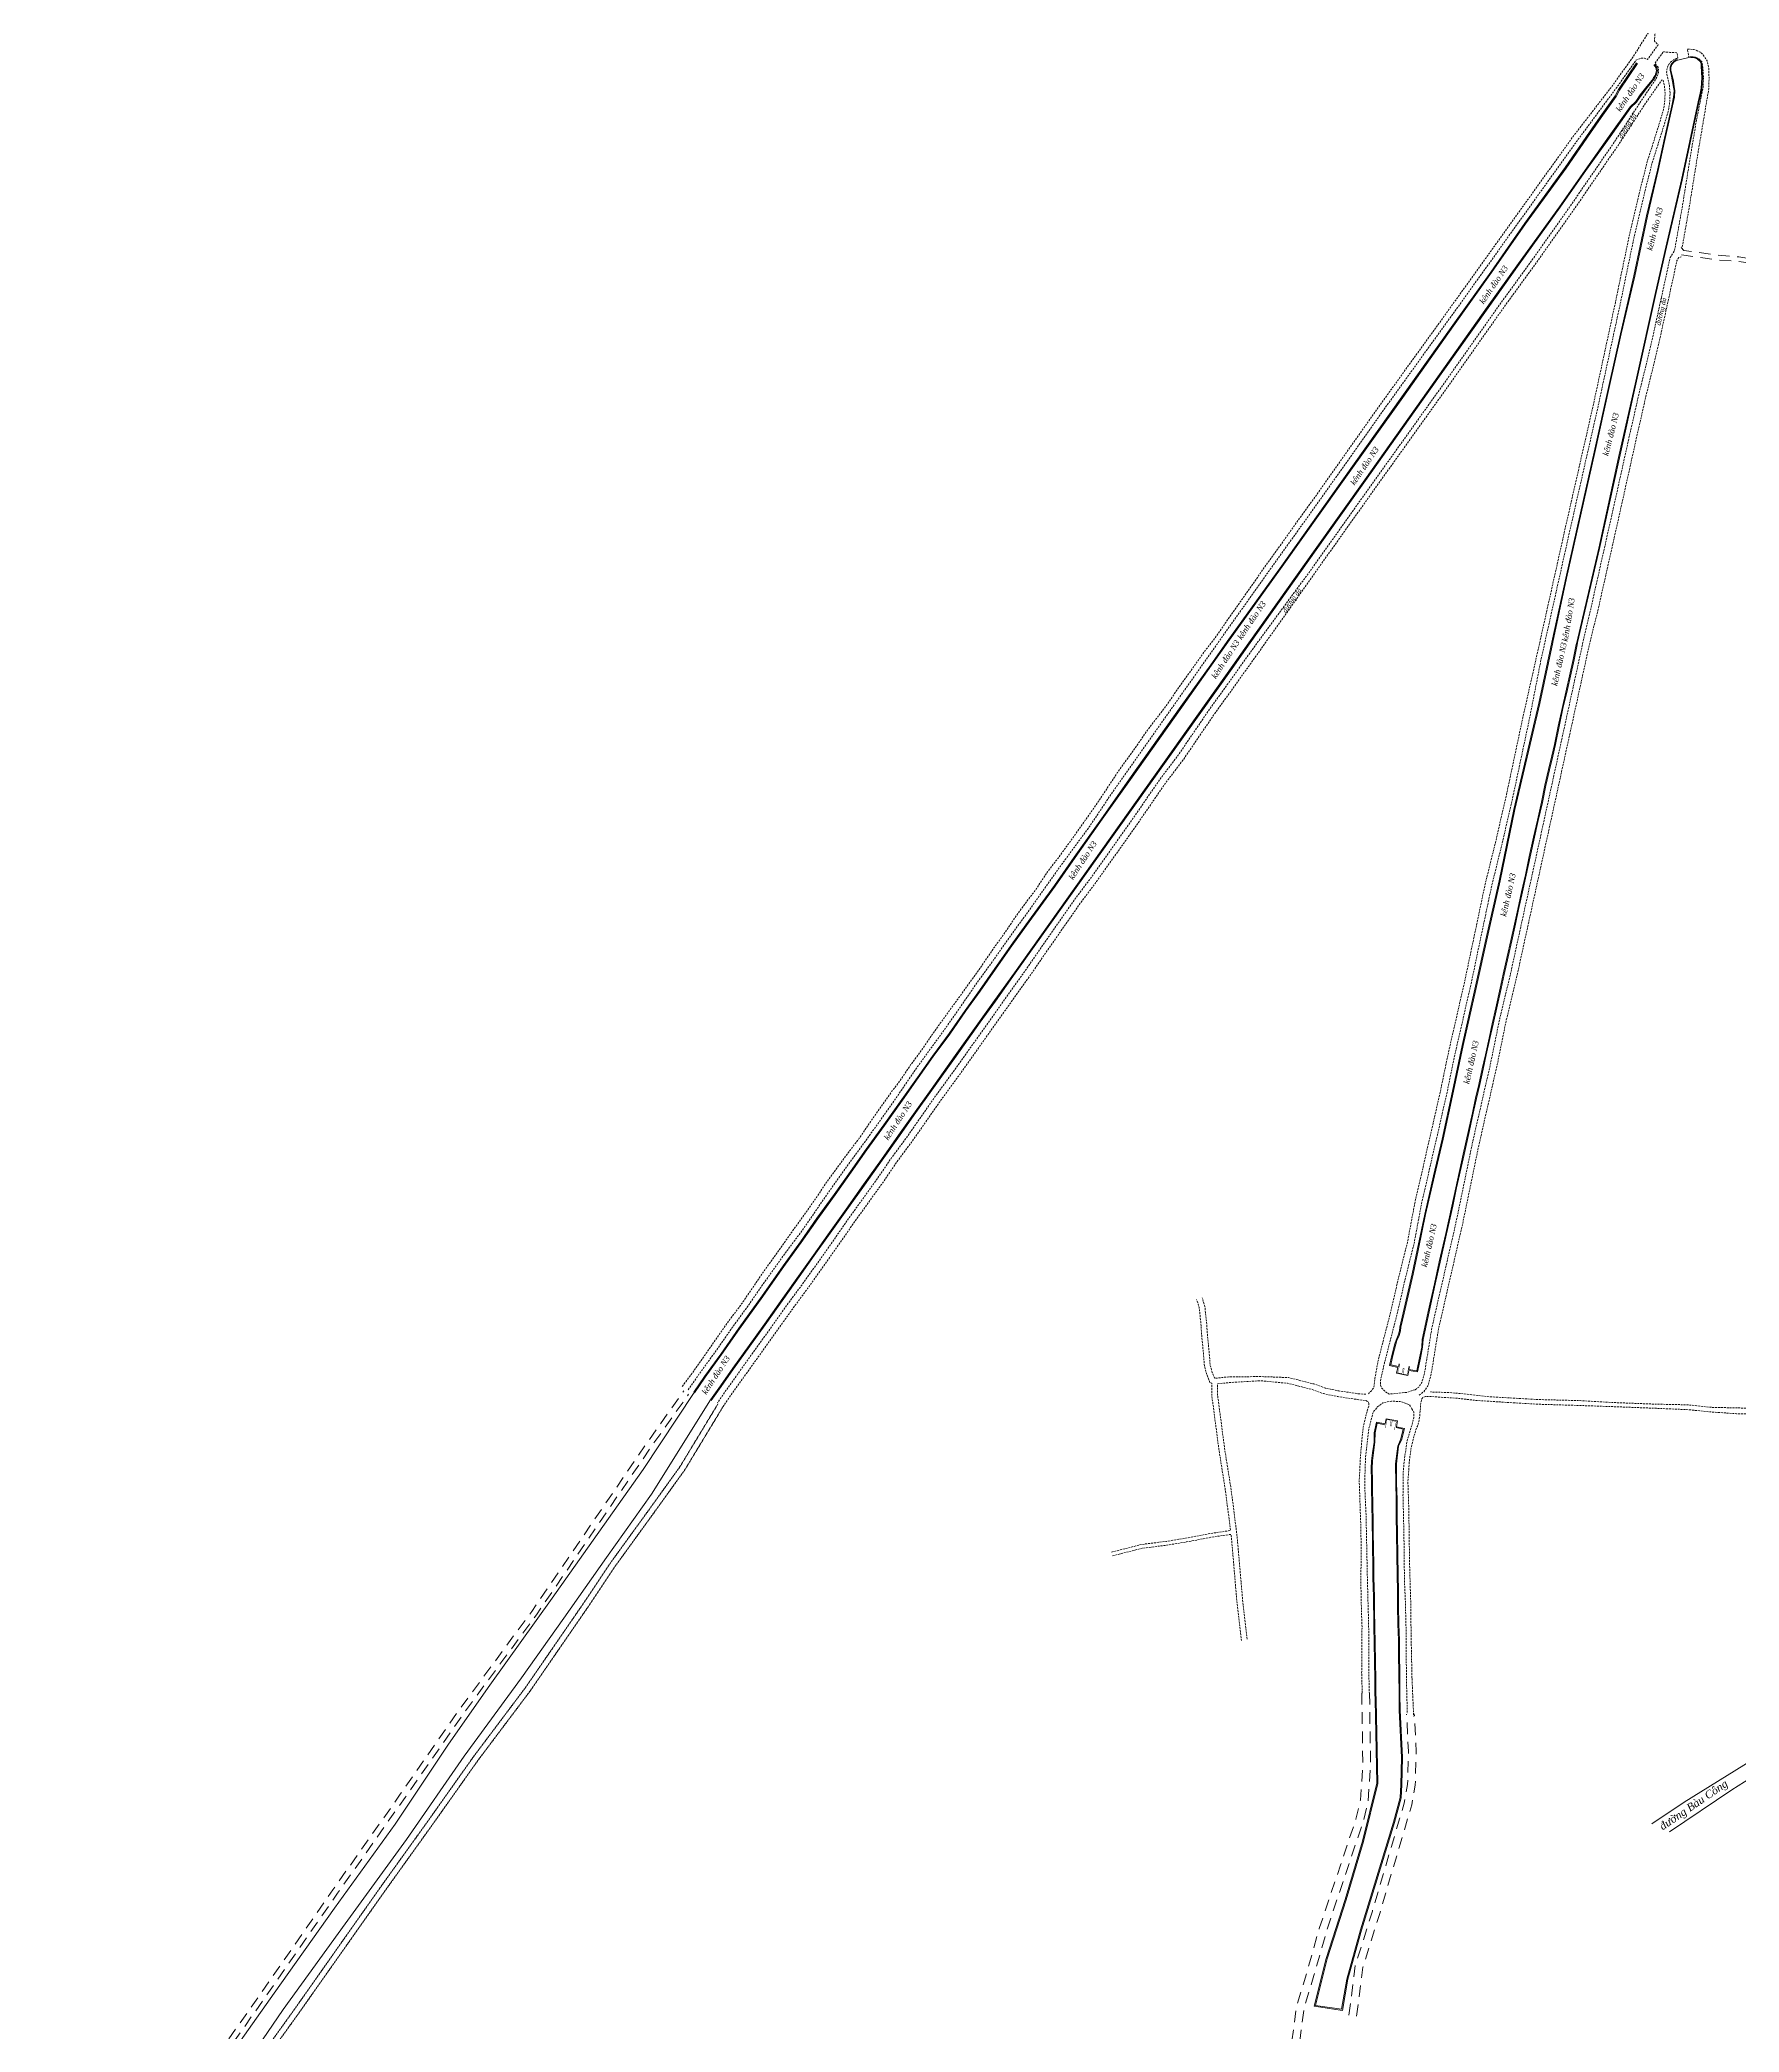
# Model space of a CAD drawing. Header units: metres. Extents: x 556238 to 587446, y 1177111 to 1219372.
# Drawn here: x 569715 to 570597, y 1209143 to 1210177 of the extents above; entities that cross this region are included whole.
import ezdxf

# ---------------------------------------------------------------- set-up
doc = ezdxf.new("R2010")
doc.units = ezdxf.units.M
doc.header["$MEASUREMENT"] = 0
doc.linetypes.add('Xr_Nen GT$0$HIDDEN', pattern=[0.375, 0.25, -0.125])
doc.linetypes.add('Xr_Nen GT$0$MON', pattern=[10, 6, -4])
for name, color, linetype, lineweight in [('Xr_Nen GT$0$DUONG DAT', 250, 'Continuous', 0), ('Xr_Nen GT$0$DUONG NHUA', 38, 'Continuous', 0), ('Xr_Nen GT$0$DUONG_DA', 38, 'Xr_Nen GT$0$MON', 0), ('Xr_Nen GT$1$SONG_HO', 250, 'Continuous', 0)]:
    doc.layers.add(name, color=color, linetype=linetype, lineweight=lineweight)
doc.styles.add('Xr_Nen GT$0$ROMANC', font='romanc.shx')
doc.styles.add('Xr_Nen GT$0$ROMANS', font='romans.shx')
doc.linetypes.add('Xr_Nen GT$0$TAL_N_P', pattern='A,2,[130,ltypeshp.shx,S=1,R=0,X=0,Y=-1],4,[130,ltypeshp.shx,S=2,R=0,X=0,Y=-2],2', length=8)
doc.linetypes.add('Xr_Nen GT$0$TAL_N_T', pattern='A,2,[130,ltypeshp.shx,S=1,R=0,X=0,Y=1],4,[130,ltypeshp.shx,S=2,R=0,X=0,Y=2],2', length=8)

msp = doc.modelspace()

# ---------------------------------------------------------------- linework, layer by layer
at = {"layer": 'Xr_Nen GT$0$DUONG DAT', "linetype": 'Xr_Nen GT$0$HIDDEN', "flags": 128}
for points in [[(570067.00622, 1209469.44927), (570047.26793, 1209436.81611), (570031.57118, 1209415.00065), (570011.13525, 1209386.81361), (569997.25613, 1209365.99416), (569967.00732, 1209322.06819), (569940.21267, 1209286.46602), (569915.88722, 1209252.11679), (569892.29868, 1209219.24522), (569868.33643, 1209185.26395), (569846.78163, 1209154.66145), (569825.80393, 1209125.45874), (569806.63103, 1209098.1784), (569784.22946, 1209067.7994), (569763.7048, 1209037.9659), (569744.24594, 1209009.43709), (569740.0897, 1209002.96764)], [(570069.57319, 1209467.89663), (570049.77297, 1209435.16108), (570034.00318, 1209413.24411), (570013.5987, 1209385.10046), (569999.73978, 1209364.3113), (569969.44231, 1209320.31466), (569942.6358, 1209284.69675), (569918.33006, 1209250.37535), (569894.74328, 1209217.50623), (569870.78817, 1209183.53508), (569849.22627, 1209152.92251), (569828.24947, 1209123.72106), (569809.06583, 1209096.42543), (569786.67316, 1209066.0585), (569766.17979, 1209036.27048), (569746.74761, 1209007.78079), (569742.61371, 1209001.34611)]]:
    msp.add_lwpolyline(points, dxfattribs=at)
at = {"layer": 'Xr_Nen GT$0$DUONG NHUA', "flags": 128}
msp.add_lwpolyline([(570560.92869, 1209247.26511), (570593.27189, 1209269.04597), (570629.46237, 1209291.94645), (570669.18734, 1209317.28711), (570684.643, 1209327.504), (570762.013, 1209376.108), (570804.352, 1209403.11), (570880.281, 1209452.175), (570899.39, 1209464.238), (570985.555, 1209519.641), (571041.4, 1209556.146), (571139.286, 1209619.553), (571187.37166, 1209650.18155), (571242.784, 1209686.304)], dxfattribs=at)
at = {"layer": 'Xr_Nen GT$0$DUONG NHUA', "ltscale": 0.5, "flags": 128}
msp.add_lwpolyline([(570551.77396, 1209251.41737), (570568.56866, 1209262.67809), (570599.44, 1209281.88), (570692.852, 1209341.445), (570741.48, 1209372.913), (570821.976, 1209424.105), (570885.607, 1209464.015), (570886.09939, 1209464.3367), (570876.25728, 1209468.41617), (570858.07012, 1209474.22082), (570840.65613, 1209478.75191), (570818.2284, 1209485.57097), (570794.67392, 1209492.73261), (570781.46632, 1209495.08605), (570768.14142, 1209496.30818)], dxfattribs=at)
at = {"layer": 'Xr_Nen GT$0$DUONG_DA', "linetype": 'Xr_Nen GT$0$HIDDEN', "ltscale": 4, "flags": 128}
for points in [[(570051.52248, 1209476.69774), (570057.12914, 1209484.7804), (570065.21356, 1209495.87749), (570074.55584, 1209509.21784), (570082.98728, 1209520.75162), (570089.15665, 1209529.89523), (570096.21985, 1209539.71344), (570103.20571, 1209549.42415), (570110.56432, 1209559.20421), (570117.84728, 1209569.77171), (570124.83167, 1209579.90598), (570134.61854, 1209593.70058), (570143.55936, 1209605.85256), (570153.72445, 1209620.05091), (570162.17335, 1209632.14998), (570169.36351, 1209642.75274), (570177.21243, 1209653.55743), (570185.71759, 1209665.26549), (570193.92967, 1209677.09982), (570201.69824, 1209688.295), (570210.08106, 1209699.91459), (570219.91858, 1209713.91184), (570226.92705, 1209723.38253), (570236.12529, 1209736.35841), (570244.71344, 1209748.47366), (570251.60163, 1209757.83896), (570259.74073, 1209768.90502), (570265.6717, 1209777.78558), (570271.17906, 1209786.03185), (570277.69891, 1209795.27044), (570283.83685, 1209803.96787), (570289.75983, 1209812.3607), (570295.62435, 1209820.6707), (570302.4044, 1209830.27799), (570308.86217, 1209839.42862), (570316.34059, 1209850.02551), (570323.97745, 1209860.84689), (570326.05751, 1209863.73325), (570354.07775, 1209903.20048), (570380.0325, 1209939.37487), (570413.85437, 1209987.17931), (570453.83682, 1210042.57018), (570481.38628, 1210081.00741), (570513.1736, 1210125.29465), (570533.67883, 1210152.8683), (570543.58469, 1210166.88759), (570546.37495, 1210167.86217), (570547.84182, 1210167.90476), (570549.50506, 1210167.14537), (570554.92668, 1210174.76427), (570553.16952, 1210176.67094), (570553.20763, 1210179.05549), (570553.30278, 1210180.65241), (570555.41163, 1210184.80494), (570560.77895, 1210191.8213), (570570.87352, 1210206.27929), (570586.98743, 1210229.57257), (570604.09137, 1210255.2958), (570624.89072, 1210286.06078), (570647.30318, 1210319.09531), (570660.64011, 1210338.3978), (570687.08658, 1210377.06426), (570717.02407, 1210421.631), (570729.76361, 1210440.23836), (570747.25471, 1210465.09049), (570765.3476, 1210491.08658), (570782.34634, 1210516.67726), (570803.43752, 1210547.88125), (570819.94754, 1210571.68916), (570842.03517, 1210603.73553), (570865.47363, 1210638.92539), (570890.62548, 1210676.26255), (570909.55111, 1210703.83417), (570930.70338, 1210734.47087), (570947.98588, 1210759.16535), (570968.08926, 1210789.56185), (570990.05739, 1210821.54403), (571012.85945, 1210855.61835), (571035.86693, 1210888.57833), (571060.73431, 1210926.5285), (571087.4031, 1210964.95302), (571104.81185, 1210990.50856), (571131.97572, 1211031.15804), (571155.90336, 1211065.61804), (571196.03607, 1211124.407), (571205.43647, 1211139.40166), (571211.86803, 1211151.2871), (571213.1995, 1211155.83388), (571214.73243, 1211157.77272), (571215.62538, 1211158.18759), (571218.99544, 1211157.7919), (571224.80125, 1211166.3375), (571224.23543, 1211167.26701), (571224.09785, 1211169.3291), (571227.73296, 1211173.2672), (571231.13851, 1211177.29901), (571237.82338, 1211187.02476), (571247.93028, 1211200.96566), (571259.38314, 1211218.50765), (571286.55197, 1211255.19322), (571323.17295, 1211304.77393), (571372.02781, 1211376.9784), (571408.79457, 1211429.10388), (571449.9686, 1211489.55678), (571492.27765, 1211551.62445), (571560.25148, 1211652.30832), (571582.78861, 1211689.18653)], [(571205.09005, 1211159.03322), (571208.4265, 1211158.31071), (571209.70382, 1211155.57841), (571209.07828, 1211152.43527), (571202.84368, 1211140.91383), (571193.52536, 1211126.05009), (571153.43236, 1211067.3193), (571129.49625, 1211032.84711), (571102.32494, 1210992.1865), (571084.93108, 1210966.65281), (571058.24695, 1210928.20619), (571033.38178, 1210890.25939), (571010.38261, 1210857.31132), (570987.57425, 1210823.2276), (570965.60153, 1210791.23872), (570945.50539, 1210760.85317), (570928.24005, 1210736.1832), (570907.08004, 1210705.5353), (570888.14468, 1210677.94952), (570862.98113, 1210640.59497), (570839.55153, 1210605.41842), (570817.47986, 1210573.3952), (570800.96207, 1210549.57608), (570779.85409, 1210518.34723), (570762.86668, 1210492.77362), (570744.79688, 1210466.8107), (570727.29915, 1210441.94915), (570714.54116, 1210423.31485), (570684.60328, 1210378.74753), (570658.16792, 1210340.0973), (570644.82778, 1210320.79018), (570622.40678, 1210287.74306), (570601.5996, 1210256.96649), (570584.50455, 1210231.25663), (570568.41003, 1210207.99139), (570558.31499, 1210193.53272), (570551.4973, 1210183.66585), (570542.1392, 1210168.72416), (570531.3967, 1210153.76192), (570510.76767, 1210127.08752), (570478.94791, 1210082.75508), (570451.40138, 1210044.32194), (570411.41356, 1209988.92362), (570377.5892, 1209941.11568), (570351.63589, 1209904.94328), (570324.13124, 1209865.79568), (570319.51648, 1209859.88948), (570315.15297, 1209853.79186), (570309.83928, 1209846.36647), (570305.19561, 1209839.87736), (570300.02284, 1209832.23704), (570294.49355, 1209825.02788), (570289.8857, 1209819.02011), (570285.18533, 1209812.19484), (570278.94438, 1209803.45576), (570274.28199, 1209796.92711), (570268.99794, 1209788.94629), (570264.15717, 1209781.63498), (570257.62806, 1209772.35781), (570250.97267, 1209762.90121), (570243.70343, 1209752.88681), (570238.06403, 1209745.60536), (570231.87642, 1209736.22413), (570226.78289, 1209729.54251), (570220.99858, 1209721.49629), (570215.30494, 1209713.10031), (570210.23159, 1209706.12779), (570206.59796, 1209700.77777), (570202.37476, 1209694.55969), (570196.15956, 1209685.97878), (570190.08197, 1209677.58786), (570184.64281, 1209670.07838), (570178.29483, 1209661.31414), (570173.16411, 1209653.69385), (570167.01053, 1209645.34757), (570162.34557, 1209638.39055), (570157.31248, 1209631.63796), (570151.74878, 1209623.76377), (570146.14837, 1209615.83763), (570140.33284, 1209607.27346), (570134.68685, 1209599.86801), (570128.83526, 1209591.88815), (570122.97923, 1209583.90224), (570118.68907, 1209577.38825), (570113.20643, 1209569.67458), (570107.8715, 1209562.16872), (570102.20372, 1209554.19458), (570096.23173, 1209545.79243), (570089.48021, 1209536.29353), (570083.95228, 1209528.18269), (570078.56358, 1209520.27615), (570073.13354, 1209513.21493), (570068.5492, 1209506.66499), (570063.14513, 1209498.94384), (570058.79178, 1209492.72392), (570053.15453, 1209484.66961), (570048.19415, 1209478.1966)], [(570428.86342, 1209476.78917), (570424.72763, 1209475.39438), (570415.40517, 1209474.49099), (570413.28451, 1209475.80038), (570411.44168, 1209477.6588), (570410.91906, 1209479.16377), (570410.83892, 1209481.37962), (570412.92042, 1209490.50516), (570416.0769, 1209502.76948), (570419.84674, 1209517.41695), (570423.24042, 1209532.35832), (570428.25109, 1209552.39883), (570432.09703, 1209572.83422), (570436.39297, 1209591.56134), (570440.42109, 1209609.12099), (570445.30307, 1209630.40284), (570448.95645, 1209648.28559), (570453.08618, 1209666.42604), (570458.0719, 1209688.32657), (570461.6559, 1209705.3387), (570464.64484, 1209719.52626), (570468.72907, 1209738.91284), (570473.95638, 1209759.89713), (570479.74164, 1209785.11945), (570484.07497, 1209805.53884), (570488.1119, 1209824.56154), (570494.30072, 1209856.13055), (570509.49214, 1209924.12695), (570517.35016, 1209958.63453), (570523.59963, 1209986.09136), (570535.33564, 1210040.45267), (570542.34875, 1210074.21854), (570547.67821, 1210096.97332), (570551.86377, 1210113.43125), (570554.13596, 1210120.6015), (570558.48795, 1210134.45071), (570560.29758, 1210140.57458), (570560.94287, 1210144.36627), (570561.20639, 1210149.87925), (570560.77336, 1210154.15676), (570559.95165, 1210157.34066), (570559.39731, 1210160.58985), (570559.55919, 1210161.76463), (570559.84054, 1210163.23959), (570560.45918, 1210164.59011), (570561.37755, 1210165.78268), (570562.19692, 1210166.40558), (570563.16838, 1210167.04071), (570564.3337, 1210167.66358), (570565.2523, 1210167.90224), (570564.74567, 1210170.68514), (570561.03659, 1210170.86004), (570558.9118, 1210170.97078), (570557.83641, 1210171.39261), (570553.36299, 1210165.09694), (570554.92703, 1210163.20452), (570555.25607, 1210162.21845), (570555.15738, 1210160.19078), (570554.46919, 1210158.37382), (570553.07896, 1210155.9045), (570546.48962, 1210146.17161), (570532.50099, 1210124.69991), (570508.81151, 1210090.25259), (570487.03484, 1210059.57898), (570469.83821, 1210035.92553), (570443.09359, 1209997.98956), (570402.66333, 1209941.499), (570375.26782, 1209902.92352), (570347.09019, 1209864.67241), (570343.97524, 1209860.33059), (570330.27743, 1209841.23762), (570321.36992, 1209828.8217), (570313.21464, 1209816.86311), (570305.87203, 1209806.09619), (570296.45423, 1209793.66151), (570289.35048, 1209783.34085), (570281.08609, 1209771.33396), (570272.93478, 1209759.84326), (570260.69417, 1209742.58799), (570252.30062, 1209731.38103), (570244.06078, 1209719.6109), (570235.846, 1209707.87658), (570228.17856, 1209696.67739), (570220.32621, 1209685.63498), (570211.67628, 1209673.47099), (570204.68713, 1209663.64247), (570196.04341, 1209651.4872), (570188.27403, 1209640.56147), (570179.60404, 1209628.71671), (570171.86252, 1209617.64763), (570164.52083, 1209607.15025), (570156.83006, 1209596.8108), (570149.89021, 1209586.53156), (570143.01909, 1209577.02147), (570135.42262, 1209566.50747), (570125.17544, 1209551.74277), (570118.10603, 1209541.78719), (570110.68437, 1209531.33554), (570104.05418, 1209522.3951), (570097.50367, 1209513.23817), (570090.33941, 1209503.22327), (570084.07736, 1209494.46957), (570077.21426, 1209484.87566), (570070.95137, 1209476.12079), (570066.68288, 1209469.87049)], [(570428.86342, 1209476.78917), (570430.70986, 1209478.11827), (570432.37933, 1209480.51076), (570433.76532, 1209485.57909), (570435.18282, 1209494.33062), (570437.53374, 1209508.84506), (570441.89717, 1209527.8711), (570445.93852, 1209545.49274), (570449.97492, 1209563.09279), (570454.46951, 1209584.87679), (570458.41913, 1209604.01943), (570463.32489, 1209625.50572), (570468.05551, 1209646.22498), (570472.74787, 1209669.31265), (570478.38772, 1209692.72791), (570483.05163, 1209714.06732), (570487.49204, 1209734.38412), (570492.11344, 1209755.52905), (570496.1361, 1209773.93445), (570500.83168, 1209795.4188), (570504.35204, 1209811.52594), (570508.58399, 1209830.88896), (570512.83445, 1209850.3367), (570516.03509, 1209864.98099), (570519.98523, 1209881.92314), (570532.10619, 1209935.88625), (570540.58378, 1209974.071), (570544.95374, 1209993.18488), (570551.59635, 1210020.41448), (570561.2109, 1210064.34522), (570563.47507, 1210067.89301), (570567.38212, 1210089.71606), (570571.8293, 1210117.4509), (570574.74509, 1210134.84773), (570578.2886, 1210152.598), (570578.52317, 1210157.30766), (570578.20992, 1210163.16887), (570577.63457, 1210166.09614), (570575.9085, 1210167.58591), (570574.31319, 1210168.42228), (570570.93813, 1210168.52276), (570570.20827, 1210172.53185), (570573.41068, 1210172.387), (570574.79601, 1210171.95598), (570576.79932, 1210170.98), (570578.31626, 1210169.62423), (570580.39553, 1210166.42375), (570581.22564, 1210163.15304), (570581.43227, 1210157.02862), (570581.26999, 1210151.91846), (570578.30223, 1210134.29242), (570575.38188, 1210116.86837), (570570.93154, 1210089.11381), (570567.49801, 1210069.93561)], [(570430.90814, 1209473.94855), (570433.23876, 1209475.62617), (570435.5958, 1209479.00401), (570437.19051, 1209484.83558), (570438.63779, 1209493.77101), (570440.97056, 1209508.17336), (570445.30861, 1209527.08872), (570449.34995, 1209544.71036), (570453.39495, 1209562.34788), (570457.89731, 1209584.16955), (570461.83951, 1209603.27619), (570466.73708, 1209624.72665), (570471.47703, 1209645.48679), (570476.16526, 1209668.55407), (570481.7991, 1209691.94438), (570486.47092, 1209713.32001), (570490.91133, 1209733.6368), (570495.53273, 1209754.78174), (570499.55538, 1209773.18713), (570504.25097, 1209794.67149), (570507.77132, 1209810.77863), (570512.00327, 1209830.14165), (570516.25374, 1209849.58938), (570519.45437, 1209864.23368), (570523.68692, 1209881.06394), (570535.81485, 1209935.05805), (570544.29086, 1209973.23572), (570548.65201, 1209992.31107), (570555.29881, 1210019.55785), (570564.77831, 1210062.87154), (570565.72253, 1210064.35105), (570566.93126, 1210064.79428)], [(570271.31858, 1209392.48109), (570286.86082, 1209396.45), (570299.80768, 1209398.07226), (570309.81282, 1209399.72658), (570322.84586, 1209402.19722), (570333.04407, 1209403.68801), (570330.47735, 1209423.84985), (570327.00729, 1209445.78904), (570323.27937, 1209474.09399), (570323.33914, 1209480.18027), (570322.35013, 1209480.59147), (570320.6895, 1209484.70851), (570319.49037, 1209489.11339), (570318.98698, 1209495.61407), (570318.14021, 1209504.11515), (570317.57125, 1209512.12669), (570316.75213, 1209519.4215), (570315.46016, 1209523.63855)], [(570403.18696, 1209474.41585), (570399.126, 1209474.6808), (570389.21303, 1209476.16648), (570382.12165, 1209477.62086), (570376.26227, 1209479.75708), (570363.11601, 1209483.06761), (570348.9827, 1209483.57468), (570332.22, 1209483.45847), (570325.07227, 1209482.70865), (570324.66224, 1209482.87913), (570323.53777, 1209485.66693), (570322.45952, 1209489.62776), (570321.97548, 1209495.87858), (570321.12966, 1209504.37013), (570320.55936, 1209512.40045), (570319.70226, 1209520.03352), (570318.32856, 1209524.51734)], [(570767.886, 1209499.05655), (570760.11166, 1209499.27643), (570749.76064, 1209498.63864), (570742.42862, 1209497.82486), (570730.35071, 1209495.74211), (570720.52355, 1209493.6908), (570709.6659, 1209491.42438), (570697.66592, 1209488.64692), (570684.13746, 1209485.70358), (570676.46206, 1209484.45184), (570665.65981, 1209482.07738), (570649.91797, 1209477.81449), (570637.05944, 1209473.71622), (570627.80192, 1209471.22567), (570618.79595, 1209468.46092), (570608.23974, 1209467.04032), (570595.75691, 1209467.32804), (570581.66, 1209467.65297), (570570.42366, 1209468.91769), (570553.34611, 1209469.27317), (570531.77109, 1209470.10643), (570514.45784, 1209471.09193), (570492.67651, 1209471.6754), (570468.30513, 1209473.03949), (570455.68297, 1209474.45026), (570446.76544, 1209475.31353), (570439.37575, 1209475.49674), (570436.82769, 1209475.6247)], [(570767.80118, 1209496.05775), (570760.1616, 1209496.27382), (570750.01851, 1209495.64884), (570742.84938, 1209494.85314), (570730.91229, 1209492.79467), (570721.13656, 1209490.7541), (570710.31072, 1209488.49432), (570698.32308, 1209485.71971), (570684.69818, 1209482.75539), (570677.02594, 1209481.50416), (570666.37433, 1209479.16282), (570650.76597, 1209474.93607), (570637.90507, 1209470.83705), (570628.63208, 1209468.34233), (570619.44055, 1209465.52062), (570608.40626, 1209464.03568), (570595.68778, 1209464.32884), (570581.88032, 1209465.25644), (570570.86647, 1209466.38399), (570553.90483, 1209467.10913), (570531.83579, 1209467.971), (570514.67028, 1209468.56163), (570493.58766, 1209469.20778), (570472.97663, 1209470.38998), (570459.69506, 1209471.27973), (570450.7765, 1209472.2999), (570440.72135, 1209472.97125), (570437.09482, 1209473.21286), (570434.24736, 1209473.15917), (570432.95792, 1209472.78332), (570432.25947, 1209472.05847), (570431.77596, 1209469.85706), (570431.64113, 1209467.91383), (570431.18448, 1209462.57139), (570430.5129, 1209459.0545), (570429.27357, 1209455.87384), (570427.87667, 1209451.36362), (570426.69471, 1209445.86009), (570425.88842, 1209440.12847), (570425.10913, 1209429.18738), (570425.56584, 1209415.01842), (570425.80853, 1209397.97819), (570426.05056, 1209383.14192), (570426.56087, 1209366.66685), (570426.77498, 1209348.76278), (570427.2321, 1209326.77825), (570428.1186, 1209307.12662)], [(570404.82231, 1209469.50051), (570404.82231, 1209469.69863), (570404.33877, 1209470.5577), (570403.18367, 1209471.09463), (570398.80546, 1209471.69534), (570388.68897, 1209473.21152), (570381.30206, 1209474.72651), (570375.37984, 1209476.88564), (570362.60599, 1209480.10239), (570348.69014, 1209481.41388), (570332.46396, 1209480.4676), (570326.33579, 1209479.82474), (570326.28131, 1209474.27602), (570329.97653, 1209446.21932), (570333.4476, 1209424.27372), (570336.39581, 1209401.11529), (570337.98878, 1209382.75448), (570339.31285, 1209367.49312), (570341.67138, 1209346.87536)], [(570401.4008, 1209319.23874), (570401.10559, 1209329.66725), (570401.13281, 1209342.03172), (570401.29495, 1209353.48206), (570400.86641, 1209366.30144), (570400.67933, 1209378.47715), (570400.86913, 1209392.39986), (570400.68121, 1209405.43594), (570400.25169, 1209417.80114), (570399.84899, 1209429.49282), (570400.49534, 1209442.34041), (570401.32875, 1209451.96658), (570401.89288, 1209457.30904), (570403.45227, 1209464.06086), (570404.82231, 1209468.3026), (570404.82231, 1209469.50051)], [(570408.25549, 1209466.52308), (570409.54842, 1209468.05141), (570412.12727, 1209469.9575), (570416.58654, 1209470.84344), (570421.66367, 1209470.54812), (570425.98861, 1209468.93734), (570427.18504, 1209466.87893)], [(570427.18504, 1209466.87893), (570428.11079, 1209465.28621), (570428.11079, 1209462.22572), (570427.14892, 1209458.29455), (570424.67752, 1209450.32114), (570423.25344, 1209440.29467), (570422.68931, 1209434.09314), (570422.55419, 1209421.8066), (570422.82349, 1209410.54475), (570423.06607, 1209399.9536), (570423.14611, 1209388.2628), (570423.38814, 1209376.06003), (570423.81885, 1209366.623), (570424.16846, 1209351.62956), (570424.24969, 1209339.42724), (570424.35708, 1209325.2635), (570424.81443, 1209308.68371)], [(570405.13476, 1209317.41318), (570404.78553, 1209331.18543), (570404.86686, 1209347.71679), (570404.57181, 1209360.40246), (570404.0882, 1209378.00815), (570403.73965, 1209395.02073), (570403.36433, 1209412.08722), (570402.66674, 1209427.62194), (570403.09726, 1209441.36192), (570404.76436, 1209456.27738), (570407.05015, 1209465.09828), (570408.25549, 1209466.52308)], [(570338.69082, 1209346.5344), (570336.32763, 1209367.19293), (570335.00001, 1209382.49518), (570333.41223, 1209400.79608), (570333.29623, 1209401.7073), (570323.17725, 1209400.22442), (570310.16225, 1209397.7572), (570300.09525, 1209396.09266), (570287.23403, 1209394.48112), (570271.81343, 1209390.54328)]]:
    msp.add_lwpolyline(points, dxfattribs=at)
msp.add_lwpolyline([(570069.57319, 1209467.89663), (570073.82017, 1209474.11544), (570080.06088, 1209482.8393), (570086.92398, 1209492.43321), (570093.18603, 1209501.18691), (570100.35029, 1209511.20181), (570106.88334, 1209520.33435), (570113.51718, 1209529.2797), (570120.95975, 1209539.76078), (570128.04005, 1209549.73171), (570138.27905, 1209564.48462), (570145.85608, 1209574.97172), (570152.75983, 1209584.52697), (570159.68609, 1209594.78609), (570167.35966, 1209605.10241), (570174.73066, 1209615.6417), (570182.45057, 1209626.67988), (570191.11246, 1209638.51358), (570198.89576, 1209649.45887), (570207.53948, 1209661.61414), (570214.52863, 1209671.44266), (570223.17855, 1209683.60665), (570231.04896, 1209694.67445), (570238.72369, 1209705.88428), (570246.928, 1209717.60366), (570255.13566, 1209729.32782), (570263.52267, 1209740.52605), (570275.78945, 1209757.81821), (570283.9551, 1209769.32912), (570292.23354, 1209781.35642), (570299.29227, 1209791.61166), (570308.71463, 1209804.05237), (570316.10625, 1209814.89115), (570324.23804, 1209826.81532), (570333.12127, 1209839.19737), (570346.81908, 1209858.29034), (570351.21463, 1209864.54967), (570377.38205, 1209901.4102), (570404.78039, 1209939.98967), (570445.21327, 1209996.48389), (570471.9523, 1210034.41194), (570489.14642, 1210058.06192), (570510.9428, 1210088.76331), (570534.66172, 1210123.25342), (570548.64413, 1210144.71558), (570555.52723, 1210154.53893), (570556.80535, 1210156.46563, -0.6495034768), (570557.52606, 1210156.34415), (570558.20637, 1210153.69938), (570558.60011, 1210149.81), (570558.35334, 1210144.64747), (570557.76037, 1210141.16317), (570556.00086, 1210135.20889), (570551.65649, 1210121.38393), (570549.36252, 1210114.14498), (570545.15234, 1210097.59025), (570539.80976, 1210074.77945), (570532.79204, 1210040.99138), (570521.06124, 1209986.65423), (570514.81506, 1209959.21182), (570506.95586, 1209924.69905), (570491.76328, 1209856.69745), (570484.68815, 1209825.28812), (570480.65122, 1209806.26542), (570476.32383, 1209785.87403), (570470.55227, 1209760.71145), (570465.31742, 1209739.69687), (570461.22002, 1209720.24778), (570458.23108, 1209706.06022), (570454.65292, 1209689.07583), (570449.67349, 1209667.20295), (570445.53509, 1209649.02442), (570441.8823, 1209631.14451), (570437.0097, 1209609.90356), (570432.98157, 1209592.3439), (570428.67019, 1209573.54945), (570424.83057, 1209553.14763), (570419.83575, 1209533.17051), (570416.44474, 1209518.24092), (570412.68736, 1209503.64185), (570409.51882, 1209491.33067), (570408.0181, 1209482.53591), (570407.46159, 1209477.92455), (570406.1838, 1209476.1903), (570405.17259, 1209475.36773), (570404.37181, 1209474.33855)], format="xyb", dxfattribs=at)
at = {"layer": 'Xr_Nen GT$0$DUONG_DA', "flags": 128}
msp.add_lwpolyline([(570566.89047, 1210069.53024), (570568.35687, 1210068.10604), (570585.84315, 1210065.56251), (570596.91861, 1210064.67115), (570603.21041, 1210063.76319), (570626.03687, 1210058.33609), (570641.73742, 1210051.12166), (570643.79702, 1210049.15185), (570644.67073, 1210046.90102), (570644.67073, 1210045.04389), (570642.54376, 1210035.52279), (570639.66674, 1210021.6808), (570639.79385, 1210018.41134), (570642.11803, 1210014.8287), (570644.75056, 1210012.93662), (570653.47155, 1210010.44222), (570672.07201, 1210006.73112), (570692.6647, 1210002.80309), (570706.72637, 1209999.71979, 0.2478786076), (570707.08647, 1209999.81949), (570709.22676, 1210001.83778), (570712.05588, 1210017.37023), (570715.03248, 1210034.47392), (570715.26661, 1210038.07418), (570712.54339, 1210044.12055), (570708.5082, 1210049.81925)], format="xyb", dxfattribs=at)
for points in [[(570567.09198, 1210065.84782), (570585.57495, 1210063.17634), (570596.65068, 1210062.28495), (570602.76053, 1210061.40325), (570625.25064, 1210056.05612), (570640.36953, 1210049.10896), (570641.7527, 1210047.78609), (570642.27073, 1210046.45155), (570642.27073, 1210045.3087), (570640.19761, 1210036.02864), (570637.25713, 1210021.88134), (570637.4213, 1210017.65874), (570640.35048, 1210013.14351), (570643.68901, 1210010.74401), (570652.90582, 1210008.10779), (570671.61236, 1210004.37552), (570692.18275, 1210000.45175), (570719.20006, 1209994.52767), (570735.31199, 1209989.78744), (570748.64545, 1209985.73797), (570758.54203, 1209984.00595), (570773.61879, 1209983.21092), (570782.65138, 1209983.0677), (570785.44171, 1209982.50398), (570786.54602, 1209981.50592), (570787.1714, 1209980.22812), (570787.77692, 1209977.14926), (570788.31286, 1209967.87251), (570789.92603, 1209965.21915), (570791.92612, 1209963.70073), (570795.04289, 1209962.475), (570798.54804, 1209962.475), (570802.3877, 1209962.72763), (570809.52901, 1209963.73844), (570813.12782, 1209964.16136), (570816.48699, 1209964.23276), (570829.34649, 1209965.24732), (570835.87052, 1209966.53598), (570841.25281, 1209968.45543), (570845.47723, 1209970.29012), (570847.63945, 1209971.4713), (570851.60001, 1209972.05584), (570860.40088, 1209973.20408), (570877.67343, 1209975.33047), (570899.23343, 1209978.78483), (570916.1669, 1209980.87266), (570935.6119, 1209982.89044), (570962.00733, 1209986.11605), (570998.56138, 1209991.5381), (571025.63112, 1209996.76177), (571047.76686, 1210000.21932), (571076.58746, 1210006.55141)], [(569713.02576, 1209002.55342), (569733.63647, 1209030.01187), (569767.90084, 1209077.03149), (569803.67126, 1209126.3531), (569835.9494, 1209172.38309), (569867.13103, 1209217.20987), (569902.09522, 1209266.81329), (569933.57209, 1209311.85871), (569970.33126, 1209361.66156), (570030.96797, 1209450.43729), (570049.32256, 1209476.17559)], [(569715.42505, 1209000.75247), (569736.0485, 1209028.2279), (569770.32738, 1209075.26742), (569806.11382, 1209124.61112), (569838.40893, 1209170.66531), (569869.58847, 1209215.48909), (569904.55081, 1209265.08989), (569936.00891, 1209310.10845), (569972.77758, 1209359.92417), (570033.42814, 1209448.72016), (570051.76511, 1209474.43376)], [(570401.19041, 1209319.32415), (570401.72099, 1209282.06085), (570400.49214, 1209263.80649), (570398.12215, 1209253.81497), (570390.0882, 1209230.05912), (570379.10561, 1209197.10992), (570372.45659, 1209173.7805), (570367.31467, 1209156.78942), (570364.09094, 1209132.38128)], [(570405.19001, 1209319.3811), (570405.7229, 1209281.95481), (570404.4608, 1209263.20646), (570401.9711, 1209252.71025), (570393.88019, 1209228.78595), (570382.92825, 1209195.92873), (570376.29451, 1209172.65295), (570371.23757, 1209155.94266), (570368.32582, 1209133.71814)], [(570394.5036, 1209152.16758), (570397.78803, 1209177.90339), (570406.66968, 1209206.15), (570418.64141, 1209246.74952), (570423.23662, 1209262.2515), (570424.96791, 1209271.88027), (570425.37894, 1209288.91242), (570424.43551, 1209308.41859)], [(570398.47142, 1209151.66121), (570401.71074, 1209177.04352), (570410.49623, 1209204.98433), (570422.47728, 1209245.61544), (570427.13442, 1209261.32635), (570428.95931, 1209271.4757), (570429.38128, 1209288.96085), (570428.43084, 1209308.61183)]]:
    msp.add_lwpolyline(points, dxfattribs=at)
at = {"layer": 'Xr_Nen GT$1$SONG_HO', "ltscale": 0.5, "flags": 128}
for points in [[(570054.38437, 1209475.51105), (570060.0101, 1209483.55273), (570068.4598, 1209495.27484), (570077.83536, 1209508.64435), (570089.90572, 1209525.42244), (570100.78409, 1209541.01198), (570109.8133, 1209553.51701), (570118.38983, 1209565.77577), (570127.35517, 1209578.134), (570135.74589, 1209590.01926), (570143.92731, 1209601.60803), (570153.06361, 1209614.16486), (570162.35509, 1209627.3439), (570170.47508, 1209638.86129), (570178.29607, 1209649.95458), (570186.91011, 1209661.64713), (570195.2793, 1209673.6353), (570202.74427, 1209683.98251), (570210.69996, 1209695.35063), (570219.15917, 1209707.43825), (570226.78599, 1209717.97707), (570234.19039, 1209728.20854), (570241.59999, 1209738.4472), (570251.91264, 1209753.24069), (570266.00218, 1209773.08996), (570280.68018, 1209793.76826), (570307.30602, 1209831.27862), (570322.74481, 1209853.02871), (570331.25447, 1209865.01709), (570359.43747, 1209904.25895), (570389.86612, 1209947.04973), (570421.98963, 1209992.09541), (570448.44943, 1210029.25563), (570468.1115, 1210056.84377), (570485.8068, 1210082.20768), (570506.79369, 1210111.08014), (570519.38878, 1210129.44676), (570524.92853, 1210137.40853), (570532.74522, 1210148.21688), (570534.44083, 1210151.52258), (570543.78706, 1210165.36024)], [(570063.53161, 1209471.18567), (570068.67192, 1209478.48038), (570075.10889, 1209487.6152), (570083.56656, 1209499.37488), (570091.50504, 1209510.41267), (570101.12893, 1209524.02799), (570109.11602, 1209535.32767), (570116.90107, 1209546.34152), (570124.41831, 1209556.77915), (570133.90041, 1209570.1324), (570143.0117, 1209582.96345), (570152.24266, 1209595.96303), (570161.16282, 1209608.52492), (570168.91224, 1209619.43809), (570178.05793, 1209632.3176), (570190.54676, 1209649.90509), (570203.07168, 1209667.54342), (570210.98098, 1209678.48482), (570221.24697, 1209692.88578), (570334.67178, 1209852.36821), (570343.199, 1209864.35803), (570377.42582, 1209912.63544), (570403.11175, 1209948.64663), (570436.02734, 1209995.06595), (570466.7382, 1210038.24178), (570482.84619, 1210060.95961), (570504.21456, 1210090.46784), (570517.50526, 1210109.47922), (570530.04422, 1210127.02954), (570540.8178, 1210142.24368), (570543.72612, 1210144.96912), (570546.15028, 1210148.47217), (570549.51365, 1210152.76196), (570552.21914, 1210156.21985), (570553.06054, 1210157.51866), (570553.84889, 1210158.68034), (570554.3601, 1210159.90649), (570554.59866, 1210161.20074), (570554.47938, 1210162.25659), (570554.32602, 1210163.24432), (570553.18432, 1210164.62372)], [(570565.09472, 1210167.25205), (570564.20635, 1210167.05453), (570562.88615, 1210166.01365), (570561.78221, 1210164.74972), (570561.15237, 1210163.10087), (570561.24898, 1210161.5029), (570561.67974, 1210159.45003), (570562.50694, 1210155.7979), (570562.93023, 1210152.85699), (570563.23294, 1210151.0178), (570563.0503, 1210147.68172), (570562.07288, 1210143.13395), (570560.50727, 1210136.2644), (570558.24004, 1210126.27916), (570554.60716, 1210109.69516), (570549.01573, 1210085.98502), (570542.43477, 1210054.84349), (570535.39736, 1210024.79715), (570529.18334, 1209996.99383), (570521.71394, 1209963.31224), (570514.65767, 1209931.81393), (570507.10806, 1209898.02337), (570499.87092, 1209864.77466)], [(570513.21839, 1209864.52424), (570524.54358, 1209913.38046), (570534.89377, 1209960.47542), (570543.75571, 1210000.16943), (570553.99782, 1210046.19357), (570559.30687, 1210069.68208), (570567.4423, 1210104.57823), (570576.07497, 1210145.072), (570577.24319, 1210149.55864), (570577.6762, 1210152.17449), (570578.0659, 1210157.58595), (570577.80499, 1210163.76807), (570577.67386, 1210164.93524), (570577.07344, 1210166.26803), (570575.84479, 1210167.51609), (570574.5339, 1210168.18605), (570573.16212, 1210168.58054), (570572.00064, 1210168.6667)], [(570499.87092, 1209864.77466), (570493.0299, 1209833.04239), (570480.12974, 1209777.95935), (570472.45622, 1209740.94116), (570466.32501, 1209713.50093), (570459.88316, 1209684.6705), (570453.35767, 1209655.46571), (570448.23037, 1209631.75183), (570442.84156, 1209606.82846), (570438.44764, 1209587.8318), (570433.8138, 1209567.7979), (570429.86825, 1209549.13245), (570427.26742, 1209536.82856), (570422.60183, 1209516.60816), (570420.90773, 1209509.26606), (570420.72212, 1209507.34285), (570420.09109, 1209505.13172), (570418.93689, 1209502.5627), (570418.35267, 1209500.53974), (570416.78336, 1209494.57776), (570415.6165, 1209489.32924), (570419.88174, 1209488.37622), (570419.15692, 1209485.4118), (570425.03883, 1209484.08011), (570425.57309, 1209486.80415), (570430.11106, 1209485.98078), (570431.58087, 1209493.14803), (570432.74719, 1209498.83532), (570432.96096, 1209502.78168), (570436.1494, 1209517.16933), (570439.33774, 1209531.55654), (570441.88223, 1209543.03842), (570445.20421, 1209557.75215), (570448.42248, 1209572.00648), (570450.40989, 1209581.47197), (570454.2752, 1209598.83444), (570457.04488, 1209611.27546), (570459.06517, 1209620.35034), (570460.75497, 1209627.94068), (570462.35509, 1209635.12821), (570464.15485, 1209643.21254), (570465.7878, 1209650.54749), (570467.69711, 1209659.12389), (570469.34656, 1209666.53299), (570471.21753, 1209674.93716), (570473.47589, 1209685.08143), (570475.08917, 1209692.32803), (570477.11157, 1209701.41239), (570478.96863, 1209709.75409), (570480.88257, 1209718.35123), (570482.58429, 1209725.99514), (570484.61974, 1209735.1381), (570486.54992, 1209743.80826), (570488.51026, 1209753.37903), (570490.79861, 1209763.48177), (570492.78073, 1209772.23253), (570494.88866, 1209781.53872), (570496.74524, 1209790.36182), (570498.63216, 1209798.53371), (570500.25711, 1209805.57106), (570501.64537, 1209811.58335), (570503.64416, 1209821.01966), (570505.60041, 1209830.25516), (570507.92299, 1209840.2176), (570509.54789, 1209847.18741), (570511.32874, 1209855.59887), (570512.9713, 1209863.35717), (570513.21839, 1209864.52424)], [(570413.30919, 1209459.05177), (570413.78932, 1209461.69933), (570419.768, 1209460.60506), (570419.12017, 1209457.58263), (570423.29675, 1209456.57851), (570421.92899, 1209451.17633), (570420.29127, 1209447.42049), (570419.22513, 1209438.2757), (570419.25894, 1209428.13104), (570419.44974, 1209420.0153), (570419.51972, 1209411.09415), (570419.69388, 1209401.61944), (570419.86708, 1209391.25471), (570419.98903, 1209380.3891), (570420.17954, 1209372.5787), (570420.26682, 1209364.50568), (570420.38856, 1209355.10613), (570420.66657, 1209346.7576), (570420.75392, 1209339.32529), (570420.84109, 1209329.5204), (570420.99735, 1209318.81087), (570421.13634, 1209310.43704), (570422.23966, 1209285.91823), (570422.00206, 1209271.67796), (570421.52374, 1209264.98585), (570418.1268, 1209252.09845), (570401.04424, 1209196.21706), (570393.9406, 1209170.78457), (570391.0723, 1209154.61253), (570376.47353, 1209156.77816), (570382.7218, 1209181.59257), (570392.56717, 1209212.136), (570401.57567, 1209242.47701), (570409.02695, 1209272.51455), (570408.10275, 1209315.87718), (570408.0239, 1209319.3867), (570407.94496, 1209323.99253), (570407.91855, 1209328.56645), (570407.82216, 1209333.47112), (570407.73453, 1209338.25708), (570407.64703, 1209342.84858), (570407.53287, 1209347.39915), (570407.48901, 1209351.54395), (570407.36646, 1209355.55144), (570407.3397, 1209360.00723), (570407.26967, 1209364.37014), (570407.20831, 1209368.83268), (570407.13863, 1209374.58487), (570406.9805, 1209378.90854), (570406.97147, 1209383.18198), (570406.89271, 1209387.68319), (570406.78752, 1209393.07143), (570406.70844, 1209396.48378), (570406.6468, 1209400.93129), (570406.59452, 1209405.60219), (570406.52409, 1209410.21923), (570406.43654, 1209415.05621), (570406.35738, 1209419.54356), (570406.27849, 1209423.06979), (570406.22597, 1209429.62299), (570406.11844, 1209435.91795), (570406.15482, 1209439.92358), (570406.74912, 1209443.99471), (570407.51278, 1209449.58558), (570407.67529, 1209454.41208), (570408.81984, 1209459.99315), (570413.30919, 1209459.05177)]]:
    msp.add_lwpolyline(points, dxfattribs=at)
at = {"layer": 'Xr_Nen GT$1$SONG_HO', "linetype": 'Xr_Nen GT$0$TAL_N_P', "ltscale": 0.5, "flags": 128}
for points in [[(570054.79407, 1209475.22443), (570060.41777, 1209483.26322), (570068.86731, 1209494.9851), (570078.243, 1209508.3548), (570090.3137, 1209525.13336), (570101.19182, 1209540.72255), (570110.22085, 1209553.22733), (570118.79706, 1209565.48563), (570127.76178, 1209577.843), (570136.15436, 1209589.73089), (570144.33372, 1209601.31674), (570153.47011, 1209613.87371), (570162.76374, 1209627.05579), (570170.88373, 1209638.57318), (570178.70171, 1209649.66221), (570187.31644, 1209661.35569), (570195.68705, 1209673.34591), (570203.15186, 1209683.69289), (570211.10961, 1209695.06395), (570219.56655, 1209707.14832), (570227.19105, 1209717.68393), (570234.59545, 1209727.91541), (570242.00764, 1209738.15764), (570252.3216, 1209752.95301), (570266.40991, 1209772.80055), (570281.08791, 1209793.47885), (570307.71375, 1209830.98921), (570323.15253, 1209852.7393), (570331.6614, 1209864.72655), (570359.84427, 1209903.96823), (570390.27341, 1209946.75969), (570422.39692, 1209991.80539), (570448.85661, 1210028.96544), (570468.52013, 1210056.55562), (570486.21409, 1210081.91761), (570507.20217, 1210110.79171), (570519.80017, 1210129.16258), (570525.33635, 1210137.11922), (570533.17271, 1210147.95477), (570534.872, 1210151.26764), (570544.2014, 1210165.08038)], [(570419.00329, 1209457.09649), (570422.68783, 1209456.21065), (570421.45432, 1209451.33869), (570419.80325, 1209447.55221), (570418.72503, 1209438.30391), (570418.75896, 1209428.12433), (570418.94979, 1209420.00746), (570419.01976, 1209411.0876), (570419.19396, 1209401.61067), (570419.36713, 1209391.24773), (570419.4891, 1209380.38019), (570419.67961, 1209372.5699), (570419.76685, 1209364.49974), (570419.88866, 1209355.09457), (570420.16667, 1209346.74634), (570420.25394, 1209339.32013), (570420.34112, 1209329.51453), (570420.49741, 1209318.80307), (570420.63652, 1209310.42165), (570421.73947, 1209285.91116), (570421.50236, 1209271.69997), (570421.02834, 1209265.0681), (570417.64579, 1209252.23531), (570400.56431, 1209196.35742), (570393.45252, 1209170.89574), (570390.66487, 1209155.17845), (570377.09327, 1209157.1917), (570383.20269, 1209181.45468), (570393.04484, 1209211.98813), (570402.05823, 1209242.34559), (570409.52825, 1209272.45871), (570408.60263, 1209315.88813), (570408.5238, 1209319.3966), (570408.44494, 1209323.99826), (570408.41852, 1209328.57281), (570408.32207, 1209333.48061), (570408.23444, 1209338.2666), (570408.14691, 1209342.85961), (570408.03281, 1209347.40806), (570407.98893, 1209351.55424), (570407.86641, 1209355.56058), (570407.83968, 1209360.01275), (570407.76961, 1209364.37759), (570407.70827, 1209368.83914), (570407.63852, 1209374.59704), (570407.48048, 1209378.91821), (570407.47146, 1209383.18688), (570407.39263, 1209387.69244), (570407.28741, 1209393.08211), (570407.20836, 1209396.49304), (570407.14676, 1209400.93756), (570407.09447, 1209405.6088), (570407.02402, 1209410.22756), (570406.93646, 1209415.06503), (570406.85728, 1209419.55356), (570406.77845, 1209423.07738), (570406.72593, 1209429.62926), (570406.61848, 1209435.91995), (570406.65449, 1209439.88502), (570407.24421, 1209443.92476), (570408.01164, 1209449.54323), (570408.17359, 1209454.35302), (570409.20875, 1209459.40072), (570413.20658, 1209458.56241)]]:
    msp.add_lwpolyline(points, dxfattribs=at)
at = {"layer": 'Xr_Nen GT$1$SONG_HO', "linetype": 'Xr_Nen GT$0$TAL_N_T', "ltscale": 0.5, "flags": 128}
for points in [[(570063.12289, 1209471.47368), (570068.2632, 1209478.76839), (570074.70156, 1209487.90518), (570083.16064, 1209499.66682), (570091.09793, 1209510.70295), (570100.72063, 1209524.31659), (570108.70772, 1209535.61628), (570116.49405, 1209546.63193), (570124.01161, 1209557.07), (570133.49274, 1209570.42188), (570142.60403, 1209583.25293), (570151.83499, 1209596.25252), (570160.75515, 1209608.81441), (570168.50456, 1209619.72758), (570177.65026, 1209632.60708), (570190.13909, 1209650.19458), (570202.66523, 1209667.83463), (570210.5748, 1209678.7764), (570220.83967, 1209693.17579), (570334.26432, 1209852.658), (570342.61497, 1209864.33371), (570377.01825, 1209912.92508), (570402.70429, 1209948.93641), (570435.61969, 1209995.35546), (570466.33054, 1210038.53128), (570482.43975, 1210061.25084), (570503.80715, 1210090.75773), (570517.09693, 1210109.7678), (570529.63677, 1210127.31935), (570540.43898, 1210142.57392), (570543.34531, 1210145.2975), (570545.7476, 1210148.76894), (570549.12001, 1210153.07026), (570551.81162, 1210156.5104), (570552.64381, 1210157.795), (570553.40682, 1210158.91934), (570553.87806, 1210160.04962), (570554.09349, 1210161.21838), (570553.98371, 1210162.19014), (570553.85306, 1210163.03156), (570552.79914, 1210164.30492)], [(570565.18153, 1210166.86159), (570564.3823, 1210166.68389), (570563.16298, 1210165.72254), (570563.16298, 1210165.72254), (570562.13042, 1210164.54033), (570561.55685, 1210163.03881), (570561.64648, 1210161.55633), (570562.07056, 1210159.53529), (570562.90059, 1210155.87069), (570563.32558, 1210152.91797), (570563.63473, 1210151.03961), (570563.44799, 1210147.62844), (570562.46343, 1210143.04748), (570560.89727, 1210136.17552), (570558.63045, 1210126.19208), (570554.99722, 1210109.60645), (570549.40612, 1210085.89775), (570542.82522, 1210054.75652), (570535.78728, 1210024.70792), (570529.57378, 1209996.9069), (570522.10436, 1209963.22522), (570515.048, 1209931.72649), (570507.49868, 1209897.93722), (570500.26177, 1209864.68959)], [(570512.72924, 1209864.6278), (570524.15348, 1209913.46894), (570534.50324, 1209960.56193), (570543.36532, 1210000.25659), (570553.60752, 1210046.28111), (570558.91701, 1210069.77158), (570567.05188, 1210104.66535), (570575.68562, 1210145.16414), (570576.85153, 1210149.64187), (570577.27855, 1210152.22162), (570577.6653, 1210157.5919), (570577.40594, 1210163.73727), (570577.28337, 1210164.82819), (570576.73816, 1210166.03844), (570575.60513, 1210167.18935), (570574.38624, 1210167.8123), (570573.0913, 1210168.1847), (570571.97105, 1210168.2678)], [(570571.97105, 1210168.2678), (570571.62249, 1210168.29365), (570565.18153, 1210166.86159)], [(570500.26177, 1209864.68959), (570500.25139, 1209864.64194), (570493.51791, 1209832.93344), (570480.61803, 1209777.85159), (570472.94503, 1209740.83589), (570466.81297, 1209713.3919), (570460.37113, 1209684.56146), (570453.84602, 1209655.35837), (570448.71908, 1209631.64616), (570443.3295, 1209606.71929), (570438.93478, 1209587.71912), (570434.30201, 1209567.68985), (570430.35744, 1209549.02904), (570427.75566, 1209536.72064), (570423.08903, 1209516.49574), (570421.40228, 1209509.18549), (570421.21543, 1209507.24945), (570420.56198, 1209504.95977), (570419.40746, 1209502.39002), (570418.83469, 1209500.40672), (570417.26935, 1209494.45982), (570416.21298, 1209489.70829), (570420.23968, 1209488.80857), (570420.55171, 1209490.21101)], [(570425.88551, 1209488.82668), (570425.61636, 1209487.30446), (570429.71943, 1209486.56), (570431.09107, 1209493.24847), (570432.24993, 1209498.89942), (570432.46392, 1209502.84975), (570435.66124, 1209517.27751), (570438.84958, 1209531.66472), (570441.39428, 1209543.14757), (570444.71649, 1209557.86226), (570447.93393, 1209572.11291), (570449.92118, 1209581.57767), (570453.78715, 1209598.94309), (570456.55683, 1209611.38412), (570458.57712, 1209620.45899), (570460.26691, 1209628.04933), (570461.86703, 1209635.23686), (570463.6668, 1209643.32119), (570465.29974, 1209650.65614), (570467.20906, 1209659.23255), (570468.85851, 1209666.64164), (570470.72948, 1209675.04581), (570472.98784, 1209685.19008), (570474.60111, 1209692.43668), (570476.62351, 1209701.52104), (570478.48058, 1209709.86274), (570480.39452, 1209718.45988), (570482.09624, 1209726.10379), (570484.13168, 1209735.24675), (570486.06095, 1209743.91276), (570488.02146, 1209753.48443), (570490.31096, 1209763.59223), (570492.29308, 1209772.34299), (570494.40017, 1209781.64543), (570496.25696, 1209790.46955), (570498.14498, 1209798.6462), (570499.76993, 1209805.68355), (570501.15717, 1209811.69141), (570503.15501, 1209821.12327), (570505.11232, 1209830.36374), (570507.43605, 1209840.33113), (570509.05979, 1209847.29596), (570510.83958, 1209855.70243), (570512.48215, 1209863.46073), (570512.72924, 1209864.6278)], [(570054.67922, 1209475.27639), (570028.19887, 1209435.32709), (569997.27013, 1209391.62709), (569980.90105, 1209368.51495), (569948.49458, 1209323.46134), (569927.03795, 1209292.82094), (569899.49085, 1209251.25426), (569867.9137, 1209207.62581), (569836.69276, 1209163.54774), (569807.88042, 1209122.91908), (569759.65544, 1209055.16912), (569733.71011, 1209021.87661), (569730.39746, 1209017.35289), (569740.78513, 1209011.09906), (569762.6835, 1209042.53758), (569783.6942, 1209073.14727), (569812.36051, 1209112.78315), (569841.31287, 1209155.02002), (569873.52416, 1209199.49965), (569905.36445, 1209243.32203), (569935.32255, 1209286.63479), (569965.00054, 1209327.21752), (569987.0197, 1209358.26479), (570009.1117, 1209389.60712), (570032.42497, 1209422.52277), (570063.10801, 1209471.45131)]]:
    msp.add_lwpolyline(points, dxfattribs=at)
at = {"layer": 'Xr_Nen GT$1$SONG_HO', "ltscale": 0.5, "const_width": 0.2, "flags": 128}
for points in [[(570420.97849, 1209490.10449), (570419.80977, 1209485.57165), (570421.96972, 1209485.05853), (570422.65432, 1209487.96338), (570423.20927, 1209487.80431), (570422.55419, 1209484.88486), (570424.57253, 1209484.47789), (570425.15678, 1209486.81347), (570425.51086, 1209488.93671)], [(570413.39133, 1209456.91582), (570414.20078, 1209461.29593), (570416.43166, 1209460.86187), (570415.83939, 1209458.02072), (570416.47116, 1209457.88261), (570417.0042, 1209460.70402), (570419.15612, 1209460.26997), (570418.05053, 1209455.88986)]]:
    msp.add_lwpolyline(points, dxfattribs=at)

# ---------------------------------------------------------------- texts
at = {"layer": 'Xr_Nen GT$0$DUONG NHUA', "insert": (570555.11417, 1209251.28351), "char_height": 4, "width": 61.7577311, "attachment_point": 1, "rotation": 34.33472335, "style": 'Xr_Nen GT$0$ROMANC'}
msp.add_mtext('{\\fTimes New Roman|b0|i1|c0|p18;đường Bàu Công}', dxfattribs=at)
at = {"layer": 'Xr_Nen GT$0$DUONG_DA', "char_height": 2.5, "width": 21.899152, "attachment_point": 1, "style": 'Xr_Nen GT$0$ROMANS'}
for insert, rotation in [((570534.04874, 1210127.19581), 58.58251842), ((570553.69547, 1210029.54667), 77.1354412), ((570359.6675, 1209881.2432), 55.10997519)]:
    msp.add_mtext('{\\fTimes New Roman|b0|i1|c0|p18;đường đá}', dxfattribs=dict(at, insert=insert, rotation=rotation))
at = {"layer": 'Xr_Nen GT$1$SONG_HO', "char_height": 3, "attachment_point": 1}
for insert, width, rotation, style in [((570532.8691, 1210141.44614), 44.19913, 56.00214877, 'Xr_Nen GT$0$ROMANS'), ((570548.99829, 1210068.50485), 44.19913, 75.84871191, 'Xr_Nen GT$0$ROMANS'), ((570461.97563, 1210041.64555), 44.19913, 56.00214877, 'Xr_Nen GT$0$ROMANS'), ((570526.18776, 1209961.92518), 44.19913, 75.84871191, 'Xr_Nen GT$0$ROMANS'), ((570394.95877, 1209947.58625), 44.19913, 56.00214877, 'Xr_Nen GT$0$ROMANS'), ((570336.31784, 1209867.46754), 44.19913, 56.00214877, 'Xr_Nen GT$0$ROMANS'), ((570505.0602, 1209865.37185), 44.19913, 80.64949942, 'Xr_Nen GT$0$ROMANS'), ((570322.92874, 1209847.12554), 45.9042853, 56.79144491, 'Xr_Nen GT$0$ROMANC'), ((570499.64743, 1209842.52065), 45.9042853, 77.30757482, 'Xr_Nen GT$0$ROMANC'), ((570248.79529, 1209742.80061), 45.9042853, 56.79144491, 'Xr_Nen GT$0$ROMANC'), ((570473.14826, 1209722.80476), 45.9042853, 77.30757482, 'Xr_Nen GT$0$ROMANC'), ((570453.97227, 1209635.89059), 45.9042853, 77.30757482, 'Xr_Nen GT$0$ROMANC'), ((570152.86341, 1209607.67959), 45.9042853, 56.79144491, 'Xr_Nen GT$0$ROMANC'), ((570432.08047, 1209540.83397), 45.9042853, 77.05954957, 'Xr_Nen GT$0$ROMANC'), ((570058.38439, 1209475.63123), 45.9042853, 56.79144491, 'Xr_Nen GT$0$ROMANC')]:
    msp.add_mtext('{\\fTimes New Roman|b0|i1|c0|p18;kênh đào N3}', dxfattribs=dict(at, insert=insert, width=width, rotation=rotation, style=style))

doc.saveas('drawing.dxf')
